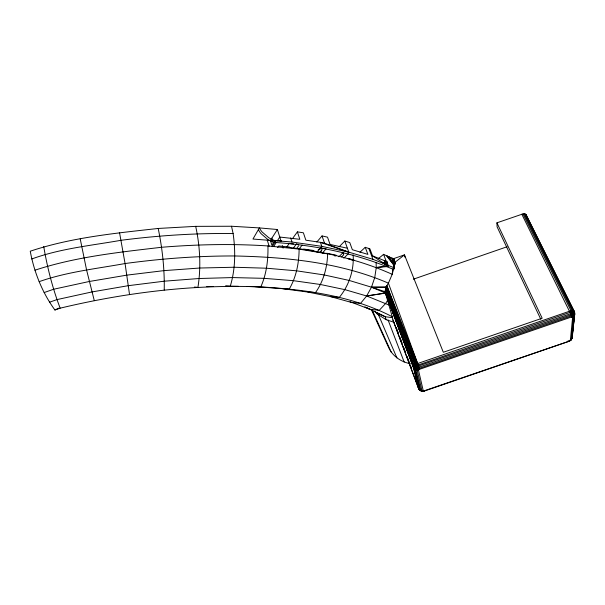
<?xml version="1.0" encoding="UTF-8"?>
<svg xmlns="http://www.w3.org/2000/svg" width="605" height="605" viewBox="0 0 605 605"><rect width="100%" height="100%" fill="white"/><g stroke="black" fill="none" stroke-linecap="round" stroke-linejoin="round"><path stroke-width="0.91" d="M164.22 290.067C164.666 269.399 162.367 248.693 158.2 228.456C115.23 233.243 71.435 237.455 30.25 251.204C34.13 272.22 42.312 292.669 54.904 310.002L60.16 308.172C125.742 292.502 193.32 284.206 260.793 286.906C305.699 289.583 351.838 295.754 392.259 316.71L392.917 319.924L418.38 388.009C419.257 390.437 422.063 391.851 424.521 390.996L569.116 341.258L570.969 340.086L571.929 338.528L574.75 314.222L574.274 311.356L526.146 214.722L524.981 213.905L522.962 213.898L496.924 222.829L497.091 226.852L540.809 319.289M34.946 270.201C75.754 256.777 119.004 252.255 161.52 247.286C196.92 244.375 232.486 243.618 267.947 245.94C268.265 259.878 266.54 274.088 260.793 286.906L246.666 286.475M383.32 254.274L393.356 258.743L395.095 263.069L392.191 274.33L388.41 283.148L386.043 287.057L385.264 290.287L385.491 293.123L392.259 316.71M254.947 286.634L282.474 288.668L307.862 292.064L330.943 296.722L351.618 302.492L360.588 303.339L366.66 295.981L371.485 287.186L385.468 292.979L413.389 367.356L418.38 388.009L419.764 389.862L422.237 391.208L423.833 391.178C425.958 390.611 420.626 391.76 420.074 390.301L414.833 369.269L415.34 364.641L386.043 287.057L371.485 287.186L349.259 280.463L324.272 274.957L296.624 270.828L266.495 268.212L234.097 267.244L199.771 268.023L163.879 270.639L126.884 275.131L89.283 281.491L53.663 289.235L44.135 292.555M39.174 281.65C66.83 271.872 96.339 268.756 125.069 263.538C161.414 258.607 198.039 255.847 234.725 255.968C286.8 257.11 340.116 262.351 388.41 283.148L418.97 367.19L418.501 370.268L423.266 390.838L424.566 390.943L420.074 390.301L418.932 389.023L413.412 366.736L385.241 291.769L371.485 287.186L374.76 277.491L376.265 267.508L376.083 262.404M49.497 302.213L56.983 299.604L91.915 291.943L128.396 285.666L164.318 281.189L199.181 278.504L232.562 277.574L264.098 278.338L293.47 280.682L320.453 284.494L344.888 289.644L366.66 295.981L385.468 292.979L413.412 366.736L415.892 368.891L419.613 369.277L571.589 316.967L573.132 310.69L524.981 213.905M267.947 245.94L299.12 249.109C299.021 262.933 296.291 276.954 289.303 289.009L282.474 288.668M568.08 340.713L568.866 341.379L571.286 339.488L574.032 312.551L573.85 310.932L573.132 310.69L569.781 311.144L417.677 363.522L415.34 364.641L413.412 366.736L413.964 368.407L415.93 369.897L418.501 370.268L419.613 369.277L418.97 367.19L416.346 366.713L414.425 365.329L385.536 288.676M414.425 365.329L413.964 368.407L416.043 367.878L419.333 368.324L572.126 315.666L574.41 315.349L574.75 314.222L574.092 311.56L573.132 310.69M568.866 341.379L570.371 340.275L572.716 316.377L571.165 314.797L521.79 214.208M424.362 390.747L569.517 341.099L572.254 337.439L574.735 313.057L573.85 310.932M392.842 268.839L392.191 274.33C358.977 259.28 322.858 251.461 286.785 247.143L289.182 243.286M359.93 252.262L365.246 247.309L369.897 248.844L372.551 255.892L385.718 261.126L385.173 264.128L394.127 267.788L394.218 269.006L393.189 269.316C355.543 253.117 314.789 245.282 274.057 242.363A19.541 12.955 31.5 0 1 267.66 239.368L261.058 233.659A19.541 12.955 31.5 0 1 258.38 229.635L259.371 227.911L277.385 229.514L281.053 241.145M423.266 390.838L422.237 391.208L422.003 390.807L417.178 370.237L417.556 367.106L418.554 365.957L574.032 312.551L574.553 313.367L574.41 315.349L571.929 338.528L570.969 340.086L569.494 340.502M572.217 313.866L571.165 314.797L571.589 316.967L573.57 315.417L572.217 313.866L570.78 313.549L572.171 310.637L524.051 213.792M571.302 338.369L571.906 338.104L570.969 340.086L569.116 341.258M386.996 264.393L387.639 263.901L386.565 265.466M386.761 285.507L416.444 364.021L416.777 365.48L415.93 369.897L420.808 390.475L421.103 390.906L421.935 390.52M385.718 261.126L386.255 261.36L385.173 264.128L372.922 259.311L348.798 252.156L320.408 242.34L305.858 240.193L303.385 232.789L297.38 231.874L292.412 238.741M571.99 336.924L572.239 336.32M371.485 287.186L385.982 287.246L415.34 364.641L416.777 365.48L570.311 312.301L571.029 310.796L522.962 213.898M258.38 229.635L252.958 239.035L273.044 240.646M572.126 315.666L574.735 313.057L574.364 311.93L525.7 214.223M573.57 315.417L574.553 313.367L574.274 311.356L574.364 311.93M387.616 300.292L385.718 303.362L379.244 310.327L369.821 309.261L350.038 301.713M274.057 242.363L275.131 240.661L291.981 242.03L321.784 246.341L348.798 252.156L344.812 241.04L339.087 246.84M394.036 268.196L393.666 266.578L395.08 263.213L393.356 258.743L404.465 254.871L443.321 352.269L542.171 318.23L496.924 222.829M271.902 238.105L270.405 240.435L271.887 245.229L273.384 242.9L271.902 238.105L277.385 229.514M272.159 246.674L276.077 240.54L281.544 240.987M273.725 246.371L276.235 242.484M277.241 240.934L279.76 237.047L299.83 239.308L297.38 231.874M277.695 247.49L278.716 245.948L289.598 247.097M571.589 316.967L572.776 317.164L574.41 315.349L573.669 313.617L571.029 310.796M293.153 248.428L296.488 243.868M296.934 248.095L298.651 245.834M299.407 248.632L302.092 245.116M312.921 251.62L313.851 250.515L303.642 249.071M316.861 241.992L322.034 235.927L327.517 237.16L330.065 244.45L347.406 248.239M387.079 264.211L387.601 263.825L387.079 264.211L387.646 264.014L388.259 265.603M316.899 252.126L320.438 248.027M322.2 253.245L325.83 249.184M385.877 263.122L387.064 261.806M334.996 256.233L336.032 255.174L326.7 253.223M338.929 256.739L342.838 252.814M393.689 265.754L394.899 264.551L392.448 258.267M341.591 256.883L343.693 254.803L342.876 252.512M343.814 258.161L348.42 253.616M387.457 262.941L385.014 263.954L387.011 262.018M570.371 340.275L571.906 338.104M383.026 263.614L385.907 261.224M378.511 258.448L383.593 254.395L387.707 265.164M383.464 263.568L386.255 261.36M386.769 261.579L383.812 263.75L386.837 261.625M321.489 251.052L320.098 251.99L322.034 249.812L321.24 247.49M385.151 264.022L387.064 262.767M420.906 389.923L420.074 390.301L418.652 388.463L392.917 319.924M417.178 370.237L418.365 369.504M385.014 263.954L387.011 262.744M384.394 264.075L386.761 262.789M419.613 369.277L418.607 368.513L415.93 369.897L413.767 366.048L385.264 290.287M54.904 310.002L58.814 308.149M413.412 366.736L414.947 367.318L418.554 365.957L416.777 365.48M414.062 366.653L415.28 366.176M318.17 249.668L321.505 248.458M31.747 258.985C60.394 248.511 91.143 245.57 121.023 240.298C158.192 235.511 195.642 233.031 233.122 233.583C235.617 251.098 235.451 269.301 230.233 286.324L225.499 286.067L238.385 286.316M413.336 279.2L507.103 246.749M418.97 367.19L571.165 314.797M419.507 389.363L418.652 388.463L421.473 390.868M573.011 314.683L572.171 310.637L573.2 311.802L574.092 311.56M386.534 266.124L376.265 267.508L388.478 266.487M570.311 312.301L571.808 312.104M158.2 228.456L195.687 226.353L231.518 226.247L259.371 227.911A19.61 12.939 31.5 0 0 262.071 231.942L268.711 237.659A19.61 12.939 31.5 0 0 275.131 240.661M206.668 286.664L213.255 286.46M572.716 316.377L573.737 316.347M307.862 292.064L315.538 292.54C323.516 281.287 327.199 267.546 327.66 253.873L299.12 249.109M330.943 296.722L339.337 297.357C349.002 285.568 354.175 270.034 353.154 254.803M290.831 243.702L293.629 243.921M296.427 244.14L298.288 244.284M194.424 287.057L197.926 287.352C201.17 267.153 200.028 246.311 195.687 226.353M392.327 317.64L385.249 316.748L366.388 307.574M320.431 247.937L326.034 248.753M348.798 252.156L324.56 243.248L320.408 242.34L321.784 246.341M371.236 309.344L388.372 346.945C392.146 355.74 400.752 361.881 410.046 363.643M348.004 258.358L353.963 260.089M344.812 241.04L349.75 242.552L352.36 249.721L367.893 254.387L365.246 247.309M348.019 258.721L353.214 260.415M374.729 311.227L377.255 313.995L386.05 319.659L394.399 322.397M384.863 264.461L387.382 265.444M386.043 287.057L416.444 364.021L418.115 364.702M364.86 306.841L369.821 309.261M389.007 305.026L366.66 295.981L385.491 293.123L413.389 367.356M414.947 367.318L417.095 369.284M393.356 258.743L394.18 259.22M372.551 255.892L385.173 264.128L384.266 260.551M573.2 311.802L574.032 312.551M386.413 255.582L394.271 265.633L391.866 257.957M417.556 367.106L418.607 368.513M387.124 255.877L394.271 265.633L389.544 256.875M393.492 258.963L394.815 261.141M417.299 368.286L415.34 364.641M395.095 263.069L394.793 262.479L404.465 254.871L404.942 257.155M372.03 309.715L391.231 352.216M378.397 314.6L396.918 357.926M386.958 286.029L417.677 363.522M386.353 286.392L416.444 364.021M393.666 266.578L394.127 267.788M388.07 319.954L404.185 362.062M368.823 248.405L372.922 259.311M396.252 327.396L398.551 333.536M399.86 337.046L402.159 343.179M403.474 346.688L405.766 352.828M407.082 356.337L410.039 364.225M410.689 365.98L411.68 368.611M416.928 382.647L417.911 385.272M60.16 308.172C52.567 288.26 47.288 267.493 43.726 246.5M322.034 235.927L324.56 243.248M290.665 237.962L291.981 242.03M282.301 245.577L283.11 248.156M267.274 240.185L269.134 246.265M377.255 313.995L376.87 312.656L385.249 316.748L386.05 319.659M94.289 300.632L86.576 269.936L80.208 238.846M526.146 214.722L526.289 215.372M231.518 226.247L233.122 233.583M119.533 232.615L125.069 263.538L129.523 294.499M387.419 263.659L386.119 264.861L387.412 263.651"/></g></svg>
